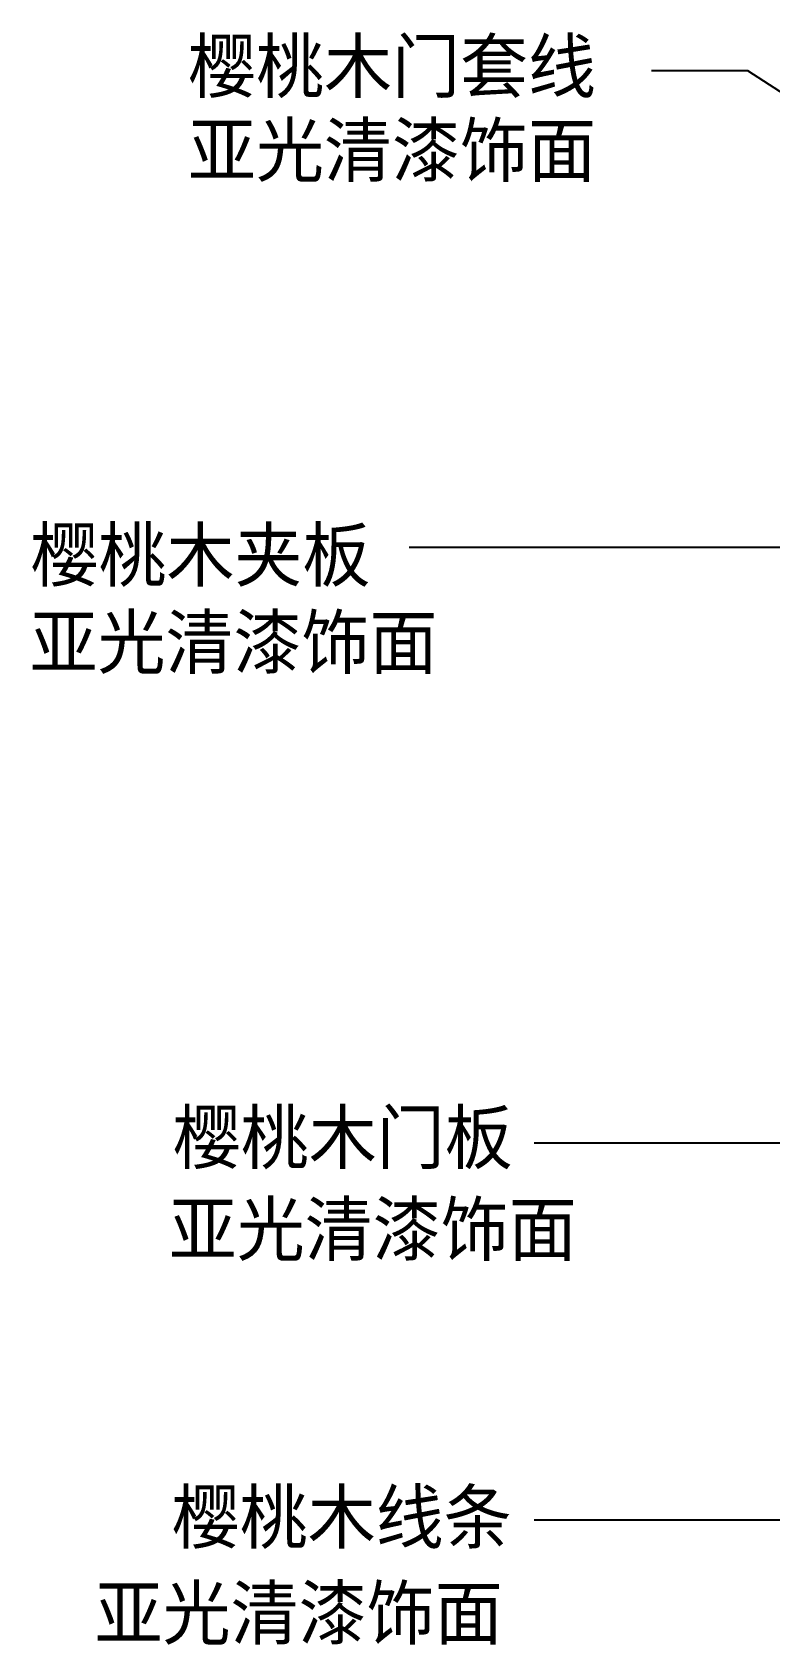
# Model space of a CAD drawing. Header units: metres. Extents: x 139 to 5307, y 329 to 6874.
# Drawn here: x 2985 to 3831, y 4731 to 6583 of the extents above; entities that cross this region are included whole.
import ezdxf

# ---------------------------------------------------------------- set-up
doc = ezdxf.new("R2010")
doc.units = ezdxf.units.M
doc.layers.add('TEXT', color=3, linetype='Continuous')
doc.dimstyles.get("Standard").update_dxf_attribs({"dimtxt": 2.5, "dimasz": 2.5, "dimexe": 1.25, "dimexo": 0.625, "dimtad": 1, "dimcen": 2.5, "dimazin": 3, "dimtfac": 1, "dimtmove": 0, "dimatfit": 3})

msp = doc.modelspace()

# ---------------------------------------------------------------- texts
at = {"layer": 'TEXT'}
for s, p in [('樱桃木门套线', (3163.69, 6513.86)), ('亚光清漆饰面', (3163.69, 6417.44)), ('樱桃木夹板', (2982.87, 5952.67)), ('亚光清漆饰面', (2981.85, 5852.48)), ('樱桃木门板', (3146.16, 5283.88)), ('亚光清漆饰面', (3141.6, 5178.45)), ('樱桃木线条', (3144.93, 4847.91)), ('亚光清漆饰面', (3056.55, 4737.73))]:
    msp.add_text(s, height=60, dxfattribs=at).set_placement(p)

# ---------------------------------------------------------------- leaders
for points in [[(4094.83, 6351.14), (3806.02, 6538.52), (3695.26, 6538.52)], [(4204.6, 6229.23), (3942.98, 5990.98), (3417.26, 5990.98)], [(4174.66, 5307.24), (3560.9, 5307.24)], [(4122.97, 4874.09), (3560.9, 4874.09)]]:
    msp.add_leader(points, dimstyle='Standard', dxfattribs=at)

doc.saveas('drawing.dxf')
